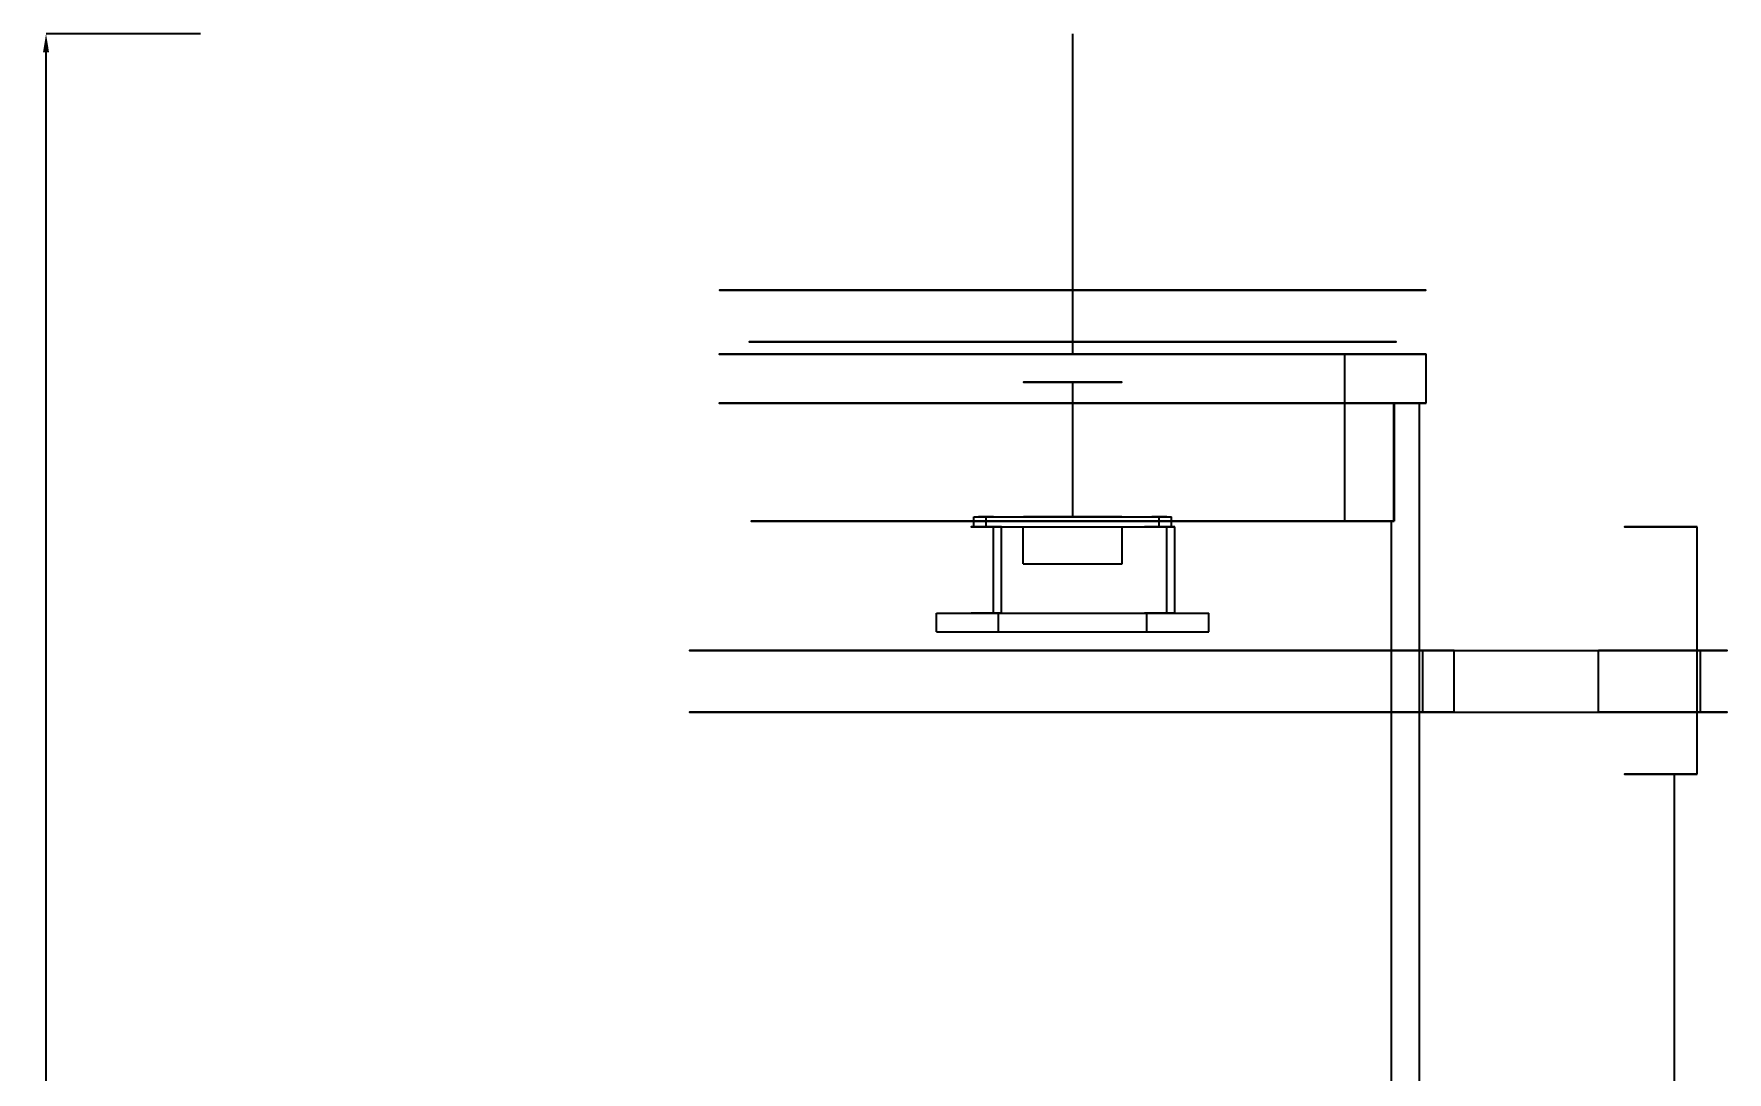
# Model space of a CAD drawing. Header units: millimetres. Extents: x -27 to 709, y -1034 to 466.
# Drawn here: x -27 to 246.8, y -629.9 to -462 of the extents above; entities that cross this region are included whole.
import ezdxf

# ---------------------------------------------------------------- set-up
doc = ezdxf.new("R2010")
doc.units = ezdxf.units.MM
doc.layers.add('DIMENSIONS', color=7, linetype='Continuous')
doc.layers.add('XZ_SIDE', color=7, linetype='Continuous')
doc.dimstyles.get("Standard").update_dxf_attribs({"dimtxt": 2.5, "dimasz": 2.5, "dimexe": 1.25, "dimexo": 0.625, "dimtad": 1, "dimcen": 2.5, "dimazin": 3, "dimtfac": 1, "dimtmove": 0, "dimatfit": 3})

# ---------------------------------------------------------------- blocks, each defined once
blk = doc.blocks.new('_CLOSEDFILLED')
at = {"color": 0, "linetype": 'BYBLOCK'}
blk.add_solid([(-1, 0.164), (0, 0), (-1, -0.164)], dxfattribs=at)
blk = doc.blocks.new('*D4')
for p, q in [((0, -462), (-25, -462)), ((-25, -684.35), (-25, -465)), ((-25, -924.7), (-25, -705.35)), ((0, -927.7), (-25, -927.7))]:
    blk.add_line(p, q)
at = {"layer": 'Defpoints'}
for p in [(0, -462), (-25, -927.7), (0, -927.7)]:
    blk.add_point(p, dxfattribs=at)
at = {"layer": 'DIMENSIONS', "xscale": 3, "yscale": 3}
for p, rotation in [((-25, -462), 90), ((-25, -927.7), 270)]:
    blk.add_blockref('_CLOSEDFILLED', p, dxfattribs=dict(at, rotation=rotation))
at = {"layer": 'DIMENSIONS', "insert": (-25, -694.85), "char_height": 3, "attachment_point": 5, "rotation": 90}
blk.add_mtext('465,702', dxfattribs=at)

msp = doc.modelspace()

# ---------------------------------------------------------------- linework, layer by layer
at = {"layer": 'XZ_SIDE'}
for points in [[(141, -511.8), (141, -507.8927), (141, -504.0096), (141, -500.1744), (141, -496.411), (141, -492.7424), (141, -489.1913), (141, -485.7796), (141, -482.5283), (141, -479.4575), (141, -476.5861), (141, -473.9318), (141, -471.511), (141, -469.3385), (141, -467.4279), (141, -465.7908), (141, -464.4374), (141, -463.376), (141, -462.6131), (141, -462.1535), (141, -462)], [(141, -513.802), (141, -509.9671), (141, -506.1615), (141, -502.414), (141, -498.7531), (141, -495.2068), (141, -491.802), (141, -488.5646), (141, -485.5193), (141, -482.6893), (141, -480.096), (141, -477.7593), (141, -475.6969), (141, -473.9245), (141, -472.4555), (141, -471.3013), (141, -470.4705), (141, -469.9694), (141, -469.802)], [(141, -503.452), (144.9866, -503.452), (148.9537, -503.452), (152.8822, -503.452), (156.7527, -503.452), (160.5465, -503.452), (164.245, -503.452), (167.8303, -503.452), (171.2849, -503.452), (174.5919, -503.452), (177.7353, -503.452), (180.6997, -503.452), (183.4707, -503.452), (186.0348, -503.452), (188.3795, -503.452), (190.4934, -503.452), (192.3661, -503.452), (193.9886, -503.452), (195.3529, -503.452), (196.4524, -503.452), (197.2818, -503.452), (197.8369, -503.452), (198.1152, -503.452), (198.1152, -503.452), (197.8369, -503.452), (197.2818, -503.452), (196.4524, -503.452), (195.3529, -503.452), (193.9886, -503.452), (192.3661, -503.452), (190.4934, -503.452), (188.3795, -503.452), (186.0348, -503.452), (183.4707, -503.452), (180.6997, -503.452), (177.7353, -503.452), (174.5919, -503.452), (171.2849, -503.452), (167.8303, -503.452), (164.245, -503.452), (160.5465, -503.452), (156.7527, -503.452), (152.8822, -503.452), (148.9537, -503.452), (144.9866, -503.452), (141, -503.452), (137.0134, -503.452), (133.0463, -503.452), (129.1178, -503.452), (125.2473, -503.452), (121.4535, -503.452), (117.755, -503.452), (114.1697, -503.452), (110.7151, -503.452), (107.4081, -503.452), (104.2647, -503.452), (101.3003, -503.452), (98.5293, -503.452), (95.9652, -503.452), (93.6205, -503.452), (91.5066, -503.452), (89.6339, -503.452), (88.0114, -503.452), (86.6471, -503.452), (85.5476, -503.452), (84.7182, -503.452), (84.1631, -503.452), (83.8848, -503.452), (83.8848, -503.452), (84.1631, -503.452), (84.7182, -503.452), (85.5476, -503.452), (86.6471, -503.452), (88.0114, -503.452), (89.6339, -503.452), (91.5066, -503.452), (93.6205, -503.452), (95.9652, -503.452), (98.5293, -503.452), (101.3003, -503.452), (104.2647, -503.452), (107.4081, -503.452), (110.7151, -503.452), (114.1697, -503.452), (117.755, -503.452), (121.4535, -503.452), (125.2473, -503.452), (129.1178, -503.452), (133.0463, -503.452), (137.0134, -503.452), (141, -503.452)], [(141, -503.452), (144.9575, -503.452), (148.8923, -503.452), (152.782, -503.452), (156.6041, -503.452), (160.3369, -503.452), (163.9589, -503.452), (167.4494, -503.452), (170.7884, -503.452), (173.9568, -503.452), (176.9364, -503.452), (179.7101, -503.452), (182.2622, -503.452), (184.5779, -503.452), (186.6439, -503.452), (188.4486, -503.452), (189.9814, -503.452), (191.2337, -503.452), (192.1983, -503.452), (192.8696, -503.452), (193.2438, -503.452), (193.3187, -503.452), (193.094, -503.452), (192.5709, -503.452), (191.7523, -503.452), (190.6431, -503.452), (189.2496, -503.452), (187.5796, -503.452), (185.6429, -503.452), (183.4504, -503.452), (181.0148, -503.452), (178.35, -503.452), (175.4713, -503.452), (172.3951, -503.452), (169.1391, -503.452), (165.7219, -503.452), (162.1631, -503.452), (158.483, -503.452), (154.7029, -503.452), (150.8442, -503.452), (146.9292, -503.452), (142.9802, -503.452), (139.0198, -503.452), (135.0708, -503.452), (131.1558, -503.452), (127.2971, -503.452), (123.517, -503.452), (119.8369, -503.452), (116.2781, -503.452), (112.8609, -503.452), (109.6049, -503.452), (106.5287, -503.452), (103.65, -503.452), (100.9852, -503.452), (98.5496, -503.452), (96.3571, -503.452), (94.4204, -503.452), (92.7504, -503.452), (91.3569, -503.452), (90.2477, -503.452), (89.4291, -503.452), (88.906, -503.452), (88.6813, -503.452), (88.7562, -503.452), (89.1304, -503.452), (89.8017, -503.452), (90.7663, -503.452), (92.0186, -503.452), (93.5514, -503.452), (95.3561, -503.452), (97.4221, -503.452), (99.7378, -503.452), (102.2899, -503.452), (105.0636, -503.452), (108.0432, -503.452), (111.2116, -503.452), (114.5506, -503.452), (118.0411, -503.452), (121.6631, -503.452), (125.3959, -503.452), (129.218, -503.452), (133.1077, -503.452), (137.0425, -503.452), (141, -503.452)], [(141, -513.802), (141, -503.452)], [(141, -513.802), (141, -503.452)], [(141, -511.8), (144.9575, -511.8), (148.8923, -511.8), (152.782, -511.8), (156.6041, -511.8), (160.3369, -511.8), (163.9589, -511.8), (167.4494, -511.8), (170.7884, -511.8), (173.9568, -511.8), (176.9364, -511.8), (179.7101, -511.8), (182.2622, -511.8), (184.5779, -511.8), (186.6439, -511.8), (188.4486, -511.8), (189.9814, -511.8), (191.2337, -511.8), (192.1983, -511.8), (192.8696, -511.8), (193.2438, -511.8), (193.3187, -511.8), (193.094, -511.8), (192.5709, -511.8), (191.7523, -511.8), (190.6431, -511.8), (189.2496, -511.8), (187.5796, -511.8), (185.6429, -511.8), (183.4504, -511.8), (181.0148, -511.8), (178.35, -511.8), (175.4713, -511.8), (172.3951, -511.8), (169.1391, -511.8), (165.7219, -511.8), (162.1631, -511.8), (158.483, -511.8), (154.7029, -511.8), (150.8442, -511.8), (146.9292, -511.8), (142.9802, -511.8), (139.0198, -511.8), (135.0708, -511.8), (131.1558, -511.8), (127.2971, -511.8), (123.517, -511.8), (119.8369, -511.8), (116.2781, -511.8), (112.8609, -511.8), (109.6049, -511.8), (106.5287, -511.8), (103.65, -511.8), (100.9852, -511.8), (98.5496, -511.8), (96.3571, -511.8), (94.4204, -511.8), (92.7504, -511.8), (91.3569, -511.8), (90.2477, -511.8), (89.4291, -511.8), (88.906, -511.8), (88.6813, -511.8), (88.7562, -511.8), (89.1304, -511.8), (89.8017, -511.8), (90.7663, -511.8), (92.0186, -511.8), (93.5514, -511.8), (95.3561, -511.8), (97.4221, -511.8), (99.7378, -511.8), (102.2899, -511.8), (105.0636, -511.8), (108.0432, -511.8), (111.2116, -511.8), (114.5506, -511.8), (118.0411, -511.8), (121.6631, -511.8), (125.3959, -511.8), (129.218, -511.8), (133.1077, -511.8), (137.0425, -511.8), (141, -511.8)], [(141, -511.8), (144.9566, -511.8), (148.8882, -511.8), (152.77, -511.8), (156.5773, -511.8), (160.2861, -511.8), (163.873, -511.8), (167.3153, -511.8), (170.5912, -511.8), (173.68, -511.8), (176.5623, -511.8), (179.2196, -511.8), (181.6354, -511.8), (183.7942, -511.8), (185.6825, -511.8), (187.2883, -511.8), (188.6014, -511.8), (189.6136, -511.8), (190.3184, -511.8), (190.7114, -511.8), (190.7902, -511.8), (190.5541, -511.8), (190.0047, -511.8), (189.1456, -511.8), (187.982, -511.8), (186.5214, -511.8), (184.773, -511.8), (182.7478, -511.8), (180.4587, -511.8), (177.9201, -511.8), (175.1481, -511.8), (172.1603, -511.8), (168.9754, -511.8), (165.6136, -511.8), (162.0962, -511.8), (158.4455, -511.8), (154.6844, -511.8), (150.8369, -511.8), (146.9271, -511.8), (142.9799, -511.8), (139.0201, -511.8), (135.0729, -511.8), (131.1631, -511.8), (127.3156, -511.8), (123.5545, -511.8), (119.9038, -511.8), (116.3864, -511.8), (113.0246, -511.8), (109.8397, -511.8), (106.8519, -511.8), (104.0799, -511.8), (101.5413, -511.8), (99.2522, -511.8), (97.227, -511.8), (95.4786, -511.8), (94.018, -511.8), (92.8544, -511.8), (91.9953, -511.8), (91.4459, -511.8), (91.2098, -511.8), (91.2886, -511.8), (91.6816, -511.8), (92.3864, -511.8), (93.3986, -511.8), (94.7117, -511.8), (96.3175, -511.8), (98.2058, -511.8), (100.3646, -511.8), (102.7804, -511.8), (105.4377, -511.8), (108.32, -511.8), (111.4088, -511.8), (114.6847, -511.8), (118.127, -511.8), (121.7139, -511.8), (125.4227, -511.8), (129.23, -511.8), (133.1118, -511.8), (137.0434, -511.8), (141, -511.8)], [(141, -513.802), (141, -511.8)], [(198.15, -513.802), (198.0108, -513.802), (197.5938, -513.802), (196.9011, -513.802), (195.9361, -513.802), (194.7034, -513.802), (193.2091, -513.802), (191.4605, -513.802), (189.4659, -513.802), (187.2353, -513.802), (184.7794, -513.802), (182.1103, -513.802), (179.2408, -513.802), (176.1851, -513.802), (172.9579, -513.802), (169.575, -513.802), (166.0529, -513.802), (162.4088, -513.802), (158.6603, -513.802), (154.8258, -513.802), (150.924, -513.802), (146.9738, -513.802), (142.9945, -513.802), (139.0055, -513.802), (135.0262, -513.802), (131.076, -513.802), (127.1742, -513.802), (123.3397, -513.802), (119.5912, -513.802), (115.9471, -513.802), (112.425, -513.802), (109.0421, -513.802), (105.8149, -513.802), (102.7592, -513.802), (99.8897, -513.802), (97.2206, -513.802), (94.7647, -513.802), (92.5341, -513.802), (90.5395, -513.802), (88.7909, -513.802), (87.2966, -513.802), (86.0639, -513.802), (85.0989, -513.802), (84.4062, -513.802), (83.9892, -513.802), (83.85, -513.802), (83.9892, -513.802), (84.4062, -513.802), (85.0989, -513.802), (86.0639, -513.802), (87.2966, -513.802), (88.7909, -513.802), (90.5395, -513.802), (92.5341, -513.802), (94.7647, -513.802), (97.2206, -513.802), (99.8897, -513.802), (102.7592, -513.802), (105.8149, -513.802), (109.0421, -513.802), (112.425, -513.802), (115.9471, -513.802), (119.5912, -513.802), (123.3397, -513.802), (127.1742, -513.802), (131.076, -513.802), (135.0262, -513.802), (139.0055, -513.802), (142.9945, -513.802), (146.9738, -513.802), (150.924, -513.802), (154.8258, -513.802), (158.6603, -513.802), (162.4088, -513.802), (166.0529, -513.802), (169.575, -513.802), (172.9579, -513.802), (176.1851, -513.802), (179.2408, -513.802), (182.1103, -513.802), (184.7794, -513.802), (187.2353, -513.802), (189.4659, -513.802), (191.4605, -513.802), (193.2091, -513.802), (194.7034, -513.802), (195.9361, -513.802), (196.9011, -513.802), (197.5938, -513.802), (198.0108, -513.802), (198.15, -513.802)], [(141, -513.802), (144.9866, -513.802), (148.9537, -513.802), (152.8822, -513.802), (156.7527, -513.802), (160.5465, -513.802), (164.245, -513.802), (167.8303, -513.802), (171.2849, -513.802), (174.5919, -513.802), (177.7353, -513.802), (180.6997, -513.802), (183.4707, -513.802), (186.0348, -513.802), (188.3795, -513.802), (190.4934, -513.802), (192.3661, -513.802), (193.9886, -513.802), (195.3529, -513.802), (196.4524, -513.802), (197.2818, -513.802), (197.8369, -513.802), (198.1152, -513.802), (198.1152, -513.802), (197.8369, -513.802), (197.2818, -513.802), (196.4524, -513.802), (195.3529, -513.802), (193.9886, -513.802), (192.3661, -513.802), (190.4934, -513.802), (188.3795, -513.802), (186.0348, -513.802), (183.4707, -513.802), (180.6997, -513.802), (177.7353, -513.802), (174.5919, -513.802), (171.2849, -513.802), (167.8303, -513.802), (164.245, -513.802), (160.5465, -513.802), (156.7527, -513.802), (152.8822, -513.802), (148.9537, -513.802), (144.9866, -513.802), (141, -513.802), (137.0134, -513.802), (133.0463, -513.802), (129.1178, -513.802), (125.2473, -513.802), (121.4535, -513.802), (117.755, -513.802), (114.1697, -513.802), (110.7151, -513.802), (107.4081, -513.802), (104.2647, -513.802), (101.3003, -513.802), (98.5293, -513.802), (95.9652, -513.802), (93.6205, -513.802), (91.5066, -513.802), (89.6339, -513.802), (88.0114, -513.802), (86.6471, -513.802), (85.5476, -513.802), (84.7182, -513.802), (84.1631, -513.802), (83.8848, -513.802), (83.8848, -513.802), (84.1631, -513.802), (84.7182, -513.802), (85.5476, -513.802), (86.6471, -513.802), (88.0114, -513.802), (89.6339, -513.802), (91.5066, -513.802), (93.6205, -513.802), (95.9652, -513.802), (98.5293, -513.802), (101.3003, -513.802), (104.2647, -513.802), (107.4081, -513.802), (110.7151, -513.802), (114.1697, -513.802), (117.755, -513.802), (121.4535, -513.802), (125.2473, -513.802), (129.1178, -513.802), (133.0463, -513.802), (137.0134, -513.802), (141, -513.802)], [(141, -513.802), (144.9575, -513.802), (148.8923, -513.802), (152.782, -513.802), (156.6041, -513.802), (160.3369, -513.802), (163.9589, -513.802), (167.4494, -513.802), (170.7884, -513.802), (173.9568, -513.802), (176.9364, -513.802), (179.7101, -513.802), (182.2622, -513.802), (184.5779, -513.802), (186.6439, -513.802), (188.4486, -513.802), (189.9814, -513.802), (191.2337, -513.802), (192.1983, -513.802), (192.8696, -513.802), (193.2438, -513.802), (193.3187, -513.802), (193.094, -513.802), (192.5709, -513.802), (191.7523, -513.802), (190.6431, -513.802), (189.2496, -513.802), (187.5796, -513.802), (185.6429, -513.802), (183.4504, -513.802), (181.0148, -513.802), (178.35, -513.802), (175.4713, -513.802), (172.3951, -513.802), (169.1391, -513.802), (165.7219, -513.802), (162.1631, -513.802), (158.483, -513.802), (154.7029, -513.802), (150.8442, -513.802), (146.9292, -513.802), (142.9802, -513.802), (139.0198, -513.802), (135.0708, -513.802), (131.1558, -513.802), (127.2971, -513.802), (123.517, -513.802), (119.8369, -513.802), (116.2781, -513.802), (112.8609, -513.802), (109.6049, -513.802), (106.5287, -513.802), (103.65, -513.802), (100.9852, -513.802), (98.5496, -513.802), (96.3571, -513.802), (94.4204, -513.802), (92.7504, -513.802), (91.3569, -513.802), (90.2477, -513.802), (89.4291, -513.802), (88.906, -513.802), (88.6813, -513.802), (88.7562, -513.802), (89.1304, -513.802), (89.8017, -513.802), (90.7663, -513.802), (92.0186, -513.802), (93.5514, -513.802), (95.3561, -513.802), (97.4221, -513.802), (99.7378, -513.802), (102.2899, -513.802), (105.0636, -513.802), (108.0432, -513.802), (111.2116, -513.802), (114.5506, -513.802), (118.0411, -513.802), (121.6631, -513.802), (125.3959, -513.802), (129.218, -513.802), (133.1077, -513.802), (137.0425, -513.802), (141, -513.802)], [(141, -513.802), (144.9575, -513.802), (148.8923, -513.802), (152.782, -513.802), (156.6041, -513.802), (160.3369, -513.802), (163.9589, -513.802), (167.4494, -513.802), (170.7884, -513.802), (173.9568, -513.802), (176.9364, -513.802), (179.7101, -513.802), (182.2622, -513.802), (184.5779, -513.802), (186.6439, -513.802), (188.4486, -513.802), (189.9814, -513.802), (191.2337, -513.802), (192.1983, -513.802), (192.8696, -513.802), (193.2438, -513.802), (193.3187, -513.802), (193.094, -513.802), (192.5709, -513.802), (191.7523, -513.802), (190.6431, -513.802), (189.2496, -513.802), (187.5796, -513.802), (185.6429, -513.802), (183.4504, -513.802), (181.0148, -513.802), (178.35, -513.802), (175.4713, -513.802), (172.3951, -513.802), (169.1391, -513.802), (165.7219, -513.802), (162.1631, -513.802), (158.483, -513.802), (154.7029, -513.802), (150.8442, -513.802), (146.9292, -513.802), (142.9802, -513.802), (139.0198, -513.802), (135.0708, -513.802), (131.1558, -513.802), (127.2971, -513.802), (123.517, -513.802), (119.8369, -513.802), (116.2781, -513.802), (112.8609, -513.802), (109.6049, -513.802), (106.5287, -513.802), (103.65, -513.802), (100.9852, -513.802), (98.5496, -513.802), (96.3571, -513.802), (94.4204, -513.802), (92.7504, -513.802), (91.3569, -513.802), (90.2477, -513.802), (89.4291, -513.802), (88.906, -513.802), (88.6813, -513.802), (88.7562, -513.802), (89.1304, -513.802), (89.8017, -513.802), (90.7663, -513.802), (92.0186, -513.802), (93.5514, -513.802), (95.3561, -513.802), (97.4221, -513.802), (99.7378, -513.802), (102.2899, -513.802), (105.0636, -513.802), (108.0432, -513.802), (111.2116, -513.802), (114.5506, -513.802), (118.0411, -513.802), (121.6631, -513.802), (125.3959, -513.802), (129.218, -513.802), (133.1077, -513.802), (137.0425, -513.802), (141, -513.802)], [(141, -513.802), (144.9534, -513.802), (148.8818, -513.802), (152.7604, -513.802), (156.5647, -513.802), (160.2705, -513.802), (163.8545, -513.802), (167.294, -513.802), (170.5673, -513.802), (173.6536, -513.802), (176.5335, -513.802), (179.1887, -513.802), (181.6025, -513.802), (183.7596, -513.802), (185.6464, -513.802), (187.2509, -513.802), (188.5629, -513.802), (189.5743, -513.802), (190.2785, -513.802), (190.6712, -513.802), (190.7499, -513.802), (190.514, -513.802), (189.9651, -513.802), (189.1066, -513.802), (187.944, -513.802), (186.4846, -513.802), (184.7376, -513.802), (182.7141, -513.802), (180.4268, -513.802), (177.8903, -513.802), (175.1205, -513.802), (172.1351, -513.802), (168.9528, -513.802), (165.5937, -513.802), (162.0792, -513.802), (158.4314, -513.802), (154.6734, -513.802), (150.8289, -513.802), (146.9223, -513.802), (142.9783, -513.802), (139.0217, -513.802), (135.0777, -513.802), (131.1711, -513.802), (127.3266, -513.802), (123.5686, -513.802), (119.9208, -513.802), (116.4063, -513.802), (113.0472, -513.802), (109.8649, -513.802), (106.8795, -513.802), (104.1097, -513.802), (101.5732, -513.802), (99.2859, -513.802), (97.2624, -513.802), (95.5154, -513.802), (94.056, -513.802), (92.8934, -513.802), (92.0349, -513.802), (91.486, -513.802), (91.2501, -513.802), (91.3288, -513.802), (91.7215, -513.802), (92.4257, -513.802), (93.4371, -513.802), (94.7491, -513.802), (96.3536, -513.802), (98.2404, -513.802), (100.3975, -513.802), (102.8113, -513.802), (105.4665, -513.802), (108.3464, -513.802), (111.4327, -513.802), (114.706, -513.802), (118.1455, -513.802), (121.7295, -513.802), (125.4353, -513.802), (129.2396, -513.802), (133.1182, -513.802), (137.0466, -513.802), (141, -513.802)], [(185, -513.802), (184.8229, -513.802), (184.2929, -513.802), (183.4144, -513.802), (182.1943, -513.802), (180.6426, -513.802), (178.7717, -513.802), (176.5967, -513.802), (174.1351, -513.802), (171.4068, -513.802), (168.4336, -513.802), (165.2395, -513.802), (161.8502, -513.802), (158.2931, -513.802), (154.5967, -513.802), (150.7909, -513.802), (146.9063, -513.802), (142.9741, -513.802), (139.0259, -513.802), (135.0937, -513.802), (131.2091, -513.802), (127.4033, -513.802), (123.7069, -513.802), (120.1498, -513.802), (116.7605, -513.802), (113.5664, -513.802), (110.5932, -513.802), (107.8649, -513.802), (105.4033, -513.802), (103.2283, -513.802), (101.3574, -513.802), (99.8057, -513.802), (98.5856, -513.802), (97.7071, -513.802), (97.1771, -513.802), (97, -513.802), (97.1771, -513.802), (97.7071, -513.802), (98.5856, -513.802), (99.8057, -513.802), (101.3574, -513.802), (103.2283, -513.802), (105.4033, -513.802), (107.8649, -513.802), (110.5932, -513.802), (113.5664, -513.802), (116.7605, -513.802), (120.1498, -513.802), (123.7069, -513.802), (127.4033, -513.802), (131.2091, -513.802), (135.0937, -513.802), (139.0259, -513.802), (142.9741, -513.802), (146.9063, -513.802), (150.7909, -513.802), (154.5967, -513.802), (158.2931, -513.802), (161.8502, -513.802), (165.2395, -513.802), (168.4336, -513.802), (171.4068, -513.802), (174.1351, -513.802), (176.5967, -513.802), (178.7717, -513.802), (180.6426, -513.802), (182.1943, -513.802), (183.4144, -513.802), (184.2929, -513.802), (184.8229, -513.802), (185, -513.802)], [(141, -513.802), (144.9441, -513.802), (148.8565, -513.802), (152.7056, -513.802), (156.4605, -513.802), (160.0909, -513.802), (163.5676, -513.802), (166.8626, -513.802), (169.9493, -513.802), (172.803, -513.802), (175.4006, -513.802), (177.7212, -513.802), (179.7462, -513.802), (181.4592, -513.802), (182.8465, -513.802), (183.8968, -513.802), (184.6018, -513.802), (184.9557, -513.802), (184.9557, -513.802), (184.6018, -513.802), (183.8968, -513.802), (182.8465, -513.802), (181.4592, -513.802), (179.7462, -513.802), (177.7212, -513.802), (175.4006, -513.802), (172.803, -513.802), (169.9493, -513.802), (166.8626, -513.802), (163.5676, -513.802), (160.0909, -513.802), (156.4605, -513.802), (152.7056, -513.802), (148.8565, -513.802), (144.9441, -513.802), (141, -513.802), (137.0559, -513.802), (133.1435, -513.802), (129.2944, -513.802), (125.5395, -513.802), (121.9091, -513.802), (118.4324, -513.802), (115.1374, -513.802), (112.0507, -513.802), (109.197, -513.802), (106.5994, -513.802), (104.2788, -513.802), (102.2538, -513.802), (100.5408, -513.802), (99.1535, -513.802), (98.1032, -513.802), (97.3982, -513.802), (97.0443, -513.802), (97.0443, -513.802), (97.3982, -513.802), (98.1032, -513.802), (99.1535, -513.802), (100.5408, -513.802), (102.2538, -513.802), (104.2788, -513.802), (106.5994, -513.802), (109.197, -513.802), (112.0507, -513.802), (115.1374, -513.802), (118.4324, -513.802), (121.9091, -513.802), (125.5395, -513.802), (129.2944, -513.802), (133.1435, -513.802), (137.0559, -513.802), (141, -513.802)], [(185, -540.802), (185, -513.802)], [(198.15, -521.702), (198.15, -513.802)], [(141, -518.352), (144.7178, -518.352), (147.5839, -518.352), (148.9417, -518.352), (148.4801, -518.352), (146.305, -518.352), (142.9145, -518.352), (139.0855, -518.352), (135.695, -518.352), (133.5199, -518.352), (133.0583, -518.352), (134.4161, -518.352), (137.2822, -518.352), (141, -518.352)], [(141, -540.102), (141, -518.352)], [(198.15, -521.702), (198.0108, -521.702), (197.5938, -521.702), (196.9011, -521.702), (195.9361, -521.702), (194.7034, -521.702), (193.2091, -521.702), (191.4605, -521.702), (189.4659, -521.702), (187.2353, -521.702), (184.7794, -521.702), (182.1103, -521.702), (179.2408, -521.702), (176.1851, -521.702), (172.9579, -521.702), (169.575, -521.702), (166.0529, -521.702), (162.4088, -521.702), (158.6603, -521.702), (154.8258, -521.702), (150.924, -521.702), (146.9738, -521.702), (142.9945, -521.702), (139.0055, -521.702), (135.0262, -521.702), (131.076, -521.702), (127.1742, -521.702), (123.3397, -521.702), (119.5912, -521.702), (115.9471, -521.702), (112.425, -521.702), (109.0421, -521.702), (105.8149, -521.702), (102.7592, -521.702), (99.8897, -521.702), (97.2206, -521.702), (94.7647, -521.702), (92.5341, -521.702), (90.5395, -521.702), (88.7909, -521.702), (87.2966, -521.702), (86.0639, -521.702), (85.0989, -521.702), (84.4062, -521.702), (83.9892, -521.702), (83.85, -521.702), (83.9892, -521.702), (84.4062, -521.702), (85.0989, -521.702), (86.0639, -521.702), (87.2966, -521.702), (88.7909, -521.702), (90.5395, -521.702), (92.5341, -521.702), (94.7647, -521.702), (97.2206, -521.702), (99.8897, -521.702), (102.7592, -521.702), (105.8149, -521.702), (109.0421, -521.702), (112.425, -521.702), (115.9471, -521.702), (119.5912, -521.702), (123.3397, -521.702), (127.1742, -521.702), (131.076, -521.702), (135.0262, -521.702), (139.0055, -521.702), (142.9945, -521.702), (146.9738, -521.702), (150.924, -521.702), (154.8258, -521.702), (158.6603, -521.702), (162.4088, -521.702), (166.0529, -521.702), (169.575, -521.702), (172.9579, -521.702), (176.1851, -521.702), (179.2408, -521.702), (182.1103, -521.702), (184.7794, -521.702), (187.2353, -521.702), (189.4659, -521.702), (191.4605, -521.702), (193.2091, -521.702), (194.7034, -521.702), (195.9361, -521.702), (196.9011, -521.702), (197.5938, -521.702), (198.0108, -521.702), (198.15, -521.702)], [(197, -521.702), (196.8573, -521.702), (196.43, -521.702), (195.7202, -521.702), (194.7316, -521.702), (193.4692, -521.702), (191.9394, -521.702), (190.15, -521.702), (188.1102, -521.702), (185.8303, -521.702), (183.322, -521.702), (180.598, -521.702), (177.6722, -521.702), (174.5595, -521.702), (171.2759, -521.702), (167.8379, -521.702), (164.2632, -521.702), (160.57, -521.702), (156.777, -521.702), (152.9037, -521.702), (148.9696, -521.702), (144.995, -521.702), (141, -521.702), (137.005, -521.702), (133.0304, -521.702), (129.0963, -521.702), (125.223, -521.702), (121.43, -521.702), (117.7368, -521.702), (114.1621, -521.702), (110.7241, -521.702), (107.4405, -521.702), (104.3278, -521.702), (101.402, -521.702), (98.678, -521.702), (96.1697, -521.702), (93.8898, -521.702), (91.85, -521.702), (90.0606, -521.702), (88.5308, -521.702), (87.2684, -521.702), (86.2798, -521.702), (85.57, -521.702), (85.1427, -521.702), (85, -521.702), (85.1427, -521.702), (85.57, -521.702), (86.2798, -521.702), (87.2684, -521.702), (88.5308, -521.702), (90.0606, -521.702), (91.85, -521.702), (93.8898, -521.702), (96.1697, -521.702), (98.678, -521.702), (101.402, -521.702), (104.3278, -521.702), (107.4405, -521.702), (110.7241, -521.702), (114.1621, -521.702), (117.7368, -521.702), (121.43, -521.702), (125.223, -521.702), (129.0963, -521.702), (133.0304, -521.702), (137.005, -521.702), (141, -521.702), (144.995, -521.702), (148.9696, -521.702), (152.9037, -521.702), (156.777, -521.702), (160.57, -521.702), (164.2632, -521.702), (167.8379, -521.702), (171.2759, -521.702), (174.5595, -521.702), (177.6722, -521.702), (180.598, -521.702), (183.322, -521.702), (185.8303, -521.702), (188.1102, -521.702), (190.15, -521.702), (191.9394, -521.702), (193.4692, -521.702), (194.7316, -521.702), (195.7202, -521.702), (196.43, -521.702), (196.8573, -521.702), (197, -521.702)], [(192.965, -521.702), (192.8125, -521.702), (192.356, -521.702), (191.5981, -521.702), (190.5432, -521.702), (189.1977, -521.702), (187.5692, -521.702), (185.6675, -521.702), (183.5037, -521.702), (181.0904, -521.702), (178.4419, -521.702), (175.5737, -521.702), (172.5025, -521.702), (169.2465, -521.702), (165.8247, -521.702), (162.2573, -521.702), (158.565, -521.702), (154.7698, -521.702), (150.8937, -521.702), (146.9595, -521.702), (142.9904, -521.702), (139.0096, -521.702), (135.0405, -521.702), (131.1063, -521.702), (127.2302, -521.702), (123.435, -521.702), (119.7427, -521.702), (116.1753, -521.702), (112.7535, -521.702), (109.4975, -521.702), (106.4263, -521.702), (103.5581, -521.702), (100.9096, -521.702), (98.4963, -521.702), (96.3325, -521.702), (94.4308, -521.702), (92.8023, -521.702), (91.4568, -521.702), (90.4019, -521.702), (89.644, -521.702), (89.1875, -521.702), (89.035, -521.702), (89.1875, -521.702), (89.644, -521.702), (90.4019, -521.702), (91.4568, -521.702), (92.8023, -521.702), (94.4308, -521.702), (96.3325, -521.702), (98.4963, -521.702), (100.9096, -521.702), (103.5581, -521.702), (106.4263, -521.702), (109.4975, -521.702), (112.7535, -521.702), (116.1753, -521.702), (119.7427, -521.702), (123.435, -521.702), (127.2302, -521.702), (131.1063, -521.702), (135.0405, -521.702), (139.0096, -521.702), (142.9904, -521.702), (146.9595, -521.702), (150.8937, -521.702), (154.7698, -521.702), (158.565, -521.702), (162.2573, -521.702), (165.8247, -521.702), (169.2465, -521.702), (172.5025, -521.702), (175.5737, -521.702), (178.4419, -521.702), (181.0904, -521.702), (183.5037, -521.702), (185.6675, -521.702), (187.5692, -521.702), (189.1977, -521.702), (190.5432, -521.702), (191.5981, -521.702), (192.356, -521.702), (192.8125, -521.702), (192.965, -521.702)], [(192.955, -521.702), (192.8026, -521.702), (192.3461, -521.702), (191.5883, -521.702), (190.5337, -521.702), (189.1884, -521.702), (187.5603, -521.702), (185.6589, -521.702), (183.4955, -521.702), (181.0827, -521.702), (178.4347, -521.702), (175.567, -521.702), (172.4964, -521.702), (169.2411, -521.702), (165.8199, -521.702), (162.2532, -521.702), (158.5617, -521.702), (154.7671, -521.702), (150.8918, -521.702), (146.9584, -521.702), (142.99, -521.702), (139.01, -521.702), (135.0416, -521.702), (131.1082, -521.702), (127.2329, -521.702), (123.4383, -521.702), (119.7468, -521.702), (116.1801, -521.702), (112.7589, -521.702), (109.5036, -521.702), (106.433, -521.702), (103.5653, -521.702), (100.9173, -521.702), (98.5045, -521.702), (96.3411, -521.702), (94.4397, -521.702), (92.8116, -521.702), (91.4663, -521.702), (90.4117, -521.702), (89.6539, -521.702), (89.1974, -521.702), (89.045, -521.702), (89.1974, -521.702), (89.6539, -521.702), (90.4117, -521.702), (91.4663, -521.702), (92.8116, -521.702), (94.4397, -521.702), (96.3411, -521.702), (98.5045, -521.702), (100.9173, -521.702), (103.5653, -521.702), (106.433, -521.702), (109.5036, -521.702), (112.7589, -521.702), (116.1801, -521.702), (119.7468, -521.702), (123.4383, -521.702), (127.2329, -521.702), (131.1082, -521.702), (135.0416, -521.702), (139.01, -521.702), (142.99, -521.702), (146.9584, -521.702), (150.8918, -521.702), (154.7671, -521.702), (158.5617, -521.702), (162.2532, -521.702), (165.8199, -521.702), (169.2411, -521.702), (172.4964, -521.702), (175.567, -521.702), (178.4347, -521.702), (181.0827, -521.702), (183.4955, -521.702), (185.6589, -521.702), (187.5603, -521.702), (189.1884, -521.702), (190.5337, -521.702), (191.5883, -521.702), (192.3461, -521.702), (192.8026, -521.702), (192.955, -521.702)], [(192.955, -540.802), (192.955, -521.702)], [(192.965, -521.702), (192.965, -540.802)], [(197, -521.702), (197, -821.702)], [(192.965, -540.802), (192.8125, -540.802), (192.356, -540.802), (191.5981, -540.802), (190.5432, -540.802), (189.1977, -540.802), (187.5692, -540.802), (185.6675, -540.802), (183.5037, -540.802), (181.0904, -540.802), (178.4419, -540.802), (175.5737, -540.802), (172.5025, -540.802), (169.2465, -540.802), (165.8247, -540.802), (162.2573, -540.802), (158.565, -540.802), (154.7698, -540.802), (150.8937, -540.802), (146.9595, -540.802), (142.9904, -540.802), (139.0096, -540.802), (135.0405, -540.802), (131.1063, -540.802), (127.2302, -540.802), (123.435, -540.802), (119.7427, -540.802), (116.1753, -540.802), (112.7535, -540.802), (109.4975, -540.802), (106.4263, -540.802), (103.5581, -540.802), (100.9096, -540.802), (98.4963, -540.802), (96.3325, -540.802), (94.4308, -540.802), (92.8023, -540.802), (91.4568, -540.802), (90.4019, -540.802), (89.644, -540.802), (89.1875, -540.802), (89.035, -540.802), (89.1875, -540.802), (89.644, -540.802), (90.4019, -540.802), (91.4568, -540.802), (92.8023, -540.802), (94.4308, -540.802), (96.3325, -540.802), (98.4963, -540.802), (100.9096, -540.802), (103.5581, -540.802), (106.4263, -540.802), (109.4975, -540.802), (112.7535, -540.802), (116.1753, -540.802), (119.7427, -540.802), (123.435, -540.802), (127.2302, -540.802), (131.1063, -540.802), (135.0405, -540.802), (139.0096, -540.802), (142.9904, -540.802), (146.9595, -540.802), (150.8937, -540.802), (154.7698, -540.802), (158.565, -540.802), (162.2573, -540.802), (165.8247, -540.802), (169.2465, -540.802), (172.5025, -540.802), (175.5737, -540.802), (178.4419, -540.802), (181.0904, -540.802), (183.5037, -540.802), (185.6675, -540.802), (187.5692, -540.802), (189.1977, -540.802), (190.5432, -540.802), (191.5981, -540.802), (192.356, -540.802), (192.8125, -540.802), (192.965, -540.802)], [(192.955, -540.802), (192.8026, -540.802), (192.3461, -540.802), (191.5883, -540.802), (190.5337, -540.802), (189.1884, -540.802), (187.5603, -540.802), (185.6589, -540.802), (183.4955, -540.802), (181.0827, -540.802), (178.4347, -540.802), (175.567, -540.802), (172.4964, -540.802), (169.2411, -540.802), (165.8199, -540.802), (162.2532, -540.802), (158.5617, -540.802), (154.7671, -540.802), (150.8918, -540.802), (146.9584, -540.802), (142.99, -540.802), (139.01, -540.802), (135.0416, -540.802), (131.1082, -540.802), (127.2329, -540.802), (123.4383, -540.802), (119.7468, -540.802), (116.1801, -540.802), (112.7589, -540.802), (109.5036, -540.802), (106.433, -540.802), (103.5653, -540.802), (100.9173, -540.802), (98.5045, -540.802), (96.3411, -540.802), (94.4397, -540.802), (92.8116, -540.802), (91.4663, -540.802), (90.4117, -540.802), (89.6539, -540.802), (89.1974, -540.802), (89.045, -540.802), (89.1974, -540.802), (89.6539, -540.802), (90.4117, -540.802), (91.4663, -540.802), (92.8116, -540.802), (94.4397, -540.802), (96.3411, -540.802), (98.5045, -540.802), (100.9173, -540.802), (103.5653, -540.802), (106.433, -540.802), (109.5036, -540.802), (112.7589, -540.802), (116.1801, -540.802), (119.7468, -540.802), (123.4383, -540.802), (127.2329, -540.802), (131.1082, -540.802), (135.0416, -540.802), (139.01, -540.802), (142.99, -540.802), (146.9584, -540.802), (150.8918, -540.802), (154.7671, -540.802), (158.5617, -540.802), (162.2532, -540.802), (165.8199, -540.802), (169.2411, -540.802), (172.4964, -540.802), (175.567, -540.802), (178.4347, -540.802), (181.0827, -540.802), (183.4955, -540.802), (185.6589, -540.802), (187.5603, -540.802), (189.1884, -540.802), (190.5337, -540.802), (191.5883, -540.802), (192.3461, -540.802), (192.8026, -540.802), (192.955, -540.802)], [(192.5, -540.802), (192.3451, -540.802), (191.8815, -540.802), (191.1118, -540.802), (190.0408, -540.802), (188.6748, -540.802), (187.0221, -540.802), (185.0926, -540.802), (182.8979, -540.802), (180.4513, -540.802), (177.7674, -540.802), (174.8624, -540.802), (171.7537, -540.802), (168.46, -540.802), (165.0012, -540.802), (161.3981, -540.802), (157.6723, -540.802), (153.8462, -540.802), (149.9429, -540.802), (145.9858, -540.802), (141.9987, -540.802), (138.0055, -540.802), (134.0304, -540.802), (130.0973, -540.802), (126.2296, -540.802), (122.4508, -540.802), (118.7836, -540.802), (115.25, -540.802), (111.8712, -540.802), (108.6677, -540.802), (105.6586, -540.802), (102.862, -540.802), (100.2948, -540.802), (97.9724, -540.802), (95.9088, -540.802), (94.1163, -540.802), (92.6058, -540.802), (91.3864, -540.802), (90.4654, -540.802), (89.8482, -540.802), (89.5387, -540.802), (89.5387, -540.802), (89.8482, -540.802), (90.4654, -540.802), (91.3864, -540.802), (92.6058, -540.802), (94.1163, -540.802), (95.9088, -540.802), (97.9724, -540.802), (100.2948, -540.802), (102.862, -540.802), (105.6586, -540.802), (108.6677, -540.802), (111.8712, -540.802), (115.25, -540.802), (118.7836, -540.802), (122.4508, -540.802), (126.2296, -540.802), (130.0973, -540.802), (134.0304, -540.802), (138.0055, -540.802), (141.9987, -540.802), (145.9858, -540.802), (149.9429, -540.802), (153.8462, -540.802), (157.6723, -540.802), (161.3981, -540.802), (165.0012, -540.802), (168.46, -540.802), (171.7537, -540.802), (174.8624, -540.802), (177.7674, -540.802), (180.4513, -540.802), (182.8979, -540.802), (185.0926, -540.802), (187.0221, -540.802), (188.6748, -540.802), (190.0408, -540.802), (191.1118, -540.802), (191.8815, -540.802), (192.3451, -540.802), (192.5, -540.802)], [(185, -540.802), (184.8229, -540.802), (184.2929, -540.802), (183.4144, -540.802), (182.1943, -540.802), (180.6426, -540.802), (178.7717, -540.802), (176.5967, -540.802), (174.1351, -540.802), (171.4068, -540.802), (168.4336, -540.802), (165.2395, -540.802), (161.8502, -540.802), (158.2931, -540.802), (154.5967, -540.802), (150.7909, -540.802), (146.9063, -540.802), (142.9741, -540.802), (139.0259, -540.802), (135.0937, -540.802), (131.2091, -540.802), (127.4033, -540.802), (123.7069, -540.802), (120.1498, -540.802), (116.7605, -540.802), (113.5664, -540.802), (110.5932, -540.802), (107.8649, -540.802), (105.4033, -540.802), (103.2283, -540.802), (101.3574, -540.802), (99.8057, -540.802), (98.5856, -540.802), (97.7071, -540.802), (97.1771, -540.802), (97, -540.802), (97.1771, -540.802), (97.7071, -540.802), (98.5856, -540.802), (99.8057, -540.802), (101.3574, -540.802), (103.2283, -540.802), (105.4033, -540.802), (107.8649, -540.802), (110.5932, -540.802), (113.5664, -540.802), (116.7605, -540.802), (120.1498, -540.802), (123.7069, -540.802), (127.4033, -540.802), (131.2091, -540.802), (135.0937, -540.802), (139.0259, -540.802), (142.9741, -540.802), (146.9063, -540.802), (150.7909, -540.802), (154.5967, -540.802), (158.2931, -540.802), (161.8502, -540.802), (165.2395, -540.802), (168.4336, -540.802), (171.4068, -540.802), (174.1351, -540.802), (176.5967, -540.802), (178.7717, -540.802), (180.6426, -540.802), (182.1943, -540.802), (183.4144, -540.802), (184.2929, -540.802), (184.8229, -540.802), (185, -540.802)], [(129.5, -541.702), (129.1031, -541.702), (128.0385, -541.702), (126.6442, -541.702), (125.3628, -541.702), (124.6013, -541.702), (124.6013, -541.702), (125.3628, -541.702), (126.6442, -541.702), (128.0385, -541.702), (129.1031, -541.702), (129.5, -541.702)], [(129.5, -541.702), (129.1031, -541.702), (128.0385, -541.702), (126.6442, -541.702), (125.3628, -541.702), (124.6013, -541.702), (124.6013, -541.702), (125.3628, -541.702), (126.6442, -541.702), (128.0385, -541.702), (129.1031, -541.702), (129.5, -541.702)], [(125, -541.702), (125, -540.102)], [(125, -541.702), (125, -540.102)], [(125, -540.102), (157, -540.102)], [(125, -540.102), (157, -540.102)], [(125, -541.702), (157, -541.702)], [(125, -541.702), (157, -541.702)], [(127, -540.102), (127.6596, -540.102), (128.1098, -540.102), (128.2076, -540.102), (127.922, -540.102), (127.3437, -540.102), (126.6563, -540.102), (126.078, -540.102), (125.7924, -540.102), (125.8902, -540.102), (126.3404, -540.102), (127, -540.102)], [(127, -540.102), (127.6596, -540.102), (128.1098, -540.102), (128.2076, -540.102), (127.922, -540.102), (127.3437, -540.102), (126.6563, -540.102), (126.078, -540.102), (125.7924, -540.102), (125.8902, -540.102), (126.3404, -540.102), (127, -540.102)], [(127, -541.702), (127.6596, -541.702), (128.1098, -541.702), (128.2076, -541.702), (127.922, -541.702), (127.3437, -541.702), (126.6563, -541.702), (126.078, -541.702), (125.7924, -541.702), (125.8902, -541.702), (126.3404, -541.702), (127, -541.702)], [(127, -541.702), (127.6596, -541.702), (128.1098, -541.702), (128.2076, -541.702), (127.922, -541.702), (127.3437, -541.702), (126.6563, -541.702), (126.078, -541.702), (125.7924, -541.702), (125.8902, -541.702), (126.3404, -541.702), (127, -541.702)], [(128.22, -541.702), (128.0263, -541.702), (127.5068, -541.702), (126.8264, -541.702), (126.2011, -541.702), (125.8294, -541.702), (125.8294, -541.702), (126.2011, -541.702), (126.8264, -541.702), (127.5068, -541.702), (128.0263, -541.702), (128.22, -541.702)], [(128.22, -541.702), (128.0263, -541.702), (127.5068, -541.702), (126.8264, -541.702), (126.2011, -541.702), (125.8294, -541.702), (125.8294, -541.702), (126.2011, -541.702), (126.8264, -541.702), (127.5068, -541.702), (128.0263, -541.702), (128.22, -541.702)], [(127, -541.702), (127, -540.102)], [(127, -541.702), (127, -540.102)], [(128.22, -555.702), (128.22, -541.702)], [(128.22, -555.702), (128.22, -541.702)], [(129.5, -555.702), (129.5, -541.702)], [(129.5, -555.702), (129.5, -541.702)], [(133, -541.702), (149, -541.702)], [(133, -541.702), (149, -541.702)], [(133, -547.702), (133, -541.702)], [(133, -547.702), (133, -541.702)], [(141, -540.102), (144.7178, -540.102), (147.5839, -540.102), (148.9417, -540.102), (148.4801, -540.102), (146.305, -540.102), (142.9145, -540.102), (139.0855, -540.102), (135.695, -540.102), (133.5199, -540.102), (133.0583, -540.102), (134.4161, -540.102), (137.2822, -540.102), (141, -540.102)], [(149, -547.702), (149, -541.702)], [(149, -547.702), (149, -541.702)], [(157.5, -541.702), (157.1031, -541.702), (156.0385, -541.702), (154.6442, -541.702), (153.3628, -541.702), (152.6013, -541.702), (152.6013, -541.702), (153.3628, -541.702), (154.6442, -541.702), (156.0385, -541.702), (157.1031, -541.702), (157.5, -541.702)], [(157.5, -541.702), (157.1031, -541.702), (156.0385, -541.702), (154.6442, -541.702), (153.3628, -541.702), (152.6013, -541.702), (152.6013, -541.702), (153.3628, -541.702), (154.6442, -541.702), (156.0385, -541.702), (157.1031, -541.702), (157.5, -541.702)], [(155, -540.102), (155.6596, -540.102), (156.1098, -540.102), (156.2076, -540.102), (155.922, -540.102), (155.3437, -540.102), (154.6563, -540.102), (154.078, -540.102), (153.7924, -540.102), (153.8902, -540.102), (154.3404, -540.102), (155, -540.102)], [(155, -540.102), (155.6596, -540.102), (156.1098, -540.102), (156.2076, -540.102), (155.922, -540.102), (155.3437, -540.102), (154.6563, -540.102), (154.078, -540.102), (153.7924, -540.102), (153.8902, -540.102), (154.3404, -540.102), (155, -540.102)], [(155, -541.702), (155.6596, -541.702), (156.1098, -541.702), (156.2076, -541.702), (155.922, -541.702), (155.3437, -541.702), (154.6563, -541.702), (154.078, -541.702), (153.7924, -541.702), (153.8902, -541.702), (154.3404, -541.702), (155, -541.702)], [(155, -541.702), (155.6596, -541.702), (156.1098, -541.702), (156.2076, -541.702), (155.922, -541.702), (155.3437, -541.702), (154.6563, -541.702), (154.078, -541.702), (153.7924, -541.702), (153.8902, -541.702), (154.3404, -541.702), (155, -541.702)], [(156.22, -541.702), (156.0263, -541.702), (155.5068, -541.702), (154.8264, -541.702), (154.2011, -541.702), (153.8294, -541.702), (153.8294, -541.702), (154.2011, -541.702), (154.8264, -541.702), (155.5068, -541.702), (156.0263, -541.702), (156.22, -541.702)], [(156.22, -541.702), (156.0263, -541.702), (155.5068, -541.702), (154.8264, -541.702), (154.2011, -541.702), (153.8294, -541.702), (153.8294, -541.702), (154.2011, -541.702), (154.8264, -541.702), (155.5068, -541.702), (156.0263, -541.702), (156.22, -541.702)], [(155, -541.702), (155, -540.102)], [(155, -541.702), (155, -540.102)], [(156.22, -555.702), (156.22, -541.702)], [(156.22, -555.702), (156.22, -541.702)], [(157, -541.702), (157, -540.102)], [(157, -541.702), (157, -540.102)], [(157.5, -555.702), (157.5, -541.702)], [(157.5, -555.702), (157.5, -541.702)], [(192.5, -540.802), (192.5, -802.602)], [(242, -541.702), (241.0475, -541.702), (238.4925, -541.702), (235.1461, -541.702), (232.0708, -541.702), (230.243, -541.702), (230.243, -541.702), (232.0708, -541.702), (235.1461, -541.702), (238.4925, -541.702), (241.0475, -541.702), (242, -541.702)], [(242, -581.702), (242, -541.702)], [(133, -547.702), (149, -547.702)], [(133, -547.702), (149, -547.702)], [(119, -558.702), (119, -555.702)], [(119, -558.702), (119, -555.702)], [(119, -555.702), (163, -555.702)], [(119, -555.702), (163, -555.702)], [(129.5, -555.702), (129.1031, -555.702), (128.0385, -555.702), (126.6442, -555.702), (125.3628, -555.702), (124.6013, -555.702), (124.6013, -555.702), (125.3628, -555.702), (126.6442, -555.702), (128.0385, -555.702), (129.1031, -555.702), (129.5, -555.702)], [(129.5, -555.702), (129.1031, -555.702), (128.0385, -555.702), (126.6442, -555.702), (125.3628, -555.702), (124.6013, -555.702), (124.6013, -555.702), (125.3628, -555.702), (126.6442, -555.702), (128.0385, -555.702), (129.1031, -555.702), (129.5, -555.702)], [(128.22, -555.702), (128.0263, -555.702), (127.5068, -555.702), (126.8264, -555.702), (126.2011, -555.702), (125.8294, -555.702), (125.8294, -555.702), (126.2011, -555.702), (126.8264, -555.702), (127.5068, -555.702), (128.0263, -555.702), (128.22, -555.702)], [(128.22, -555.702), (128.0263, -555.702), (127.5068, -555.702), (126.8264, -555.702), (126.2011, -555.702), (125.8294, -555.702), (125.8294, -555.702), (126.2011, -555.702), (126.8264, -555.702), (127.5068, -555.702), (128.0263, -555.702), (128.22, -555.702)], [(129, -555.702), (153, -555.702)], [(129, -555.702), (153, -555.702)], [(129, -558.702), (129, -555.702)], [(129, -558.702), (129, -555.702)], [(157.5, -555.702), (157.1031, -555.702), (156.0385, -555.702), (154.6442, -555.702), (153.3628, -555.702), (152.6013, -555.702), (152.6013, -555.702), (153.3628, -555.702), (154.6442, -555.702), (156.0385, -555.702), (157.1031, -555.702), (157.5, -555.702)], [(157.5, -555.702), (157.1031, -555.702), (156.0385, -555.702), (154.6442, -555.702), (153.3628, -555.702), (152.6013, -555.702), (152.6013, -555.702), (153.3628, -555.702), (154.6442, -555.702), (156.0385, -555.702), (157.1031, -555.702), (157.5, -555.702)], [(153, -558.702), (153, -555.702)], [(153, -558.702), (153, -555.702)], [(156.22, -555.702), (156.0263, -555.702), (155.5068, -555.702), (154.8264, -555.702), (154.2011, -555.702), (153.8294, -555.702), (153.8294, -555.702), (154.2011, -555.702), (154.8264, -555.702), (155.5068, -555.702), (156.0263, -555.702), (156.22, -555.702)], [(156.22, -555.702), (156.0263, -555.702), (155.5068, -555.702), (154.8264, -555.702), (154.2011, -555.702), (153.8294, -555.702), (153.8294, -555.702), (154.2011, -555.702), (154.8264, -555.702), (155.5068, -555.702), (156.0263, -555.702), (156.22, -555.702)], [(163, -558.702), (163, -555.702)], [(163, -558.702), (163, -555.702)], [(119, -558.702), (163, -558.702)], [(119, -558.702), (163, -558.702)], [(129, -558.702), (153, -558.702)], [(129, -558.702), (153, -558.702)], [(202.709, -561.702), (202.1979, -561.702), (201.4355, -561.702), (200.4249, -561.702), (199.1702, -561.702), (197.6766, -561.702), (195.9502, -561.702), (193.9982, -561.702), (191.8284, -561.702), (189.4499, -561.702), (186.8724, -561.702), (184.1065, -561.702), (181.1635, -561.702), (178.0556, -561.702), (174.7955, -561.702), (171.3966, -561.702), (167.8728, -561.702), (164.2387, -561.702), (160.5091, -561.702), (156.6994, -561.702), (152.8252, -561.702), (148.9025, -561.702), (144.9473, -561.702), (140.9759, -561.702), (137.0045, -561.702), (133.0496, -561.702), (129.1274, -561.702), (125.2539, -561.702), (121.4451, -561.702), (117.7166, -561.702), (114.0837, -561.702), (110.5614, -561.702), (107.164, -561.702), (103.9057, -561.702), (100.7997, -561.702), (97.8588, -561.702), (95.0951, -561.702), (92.52, -561.702), (90.144, -561.702), (87.9768, -561.702), (86.0274, -561.702), (84.3038, -561.702), (82.8131, -561.702), (81.5613, -561.702), (80.5537, -561.702), (79.7943, -561.702), (79.2864, -561.702), (79.0318, -561.702), (79.0318, -561.702), (79.2864, -561.702), (79.7943, -561.702), (80.5537, -561.702), (81.5613, -561.702), (82.8131, -561.702), (84.3038, -561.702), (86.0274, -561.702), (87.9768, -561.702), (90.144, -561.702), (92.52, -561.702), (95.0951, -561.702), (97.8588, -561.702), (100.7997, -561.702), (103.9057, -561.702), (107.164, -561.702), (110.5614, -561.702), (114.0837, -561.702), (117.7166, -561.702), (121.4451, -561.702), (125.2539, -561.702), (129.1274, -561.702), (133.0496, -561.702), (137.0045, -561.702), (140.9759, -561.702), (144.9473, -561.702), (148.9025, -561.702), (152.8252, -561.702), (156.6994, -561.702), (160.5091, -561.702), (164.2387, -561.702), (167.8728, -561.702), (171.3966, -561.702), (174.7955, -561.702), (178.0556, -561.702), (181.1635, -561.702), (184.1065, -561.702), (186.8724, -561.702), (189.4499, -561.702), (191.8284, -561.702), (193.9982, -561.702), (195.9502, -561.702), (197.6766, -561.702), (199.1702, -561.702), (200.4249, -561.702), (201.4355, -561.702), (202.1979, -561.702), (202.709, -561.702)], [(197.6, -561.702), (197.459, -561.702), (197.0367, -561.702), (196.3353, -561.702), (195.3582, -561.702), (194.1103, -561.702), (192.5978, -561.702), (190.8282, -561.702), (188.8104, -561.702), (186.5544, -561.702), (184.0714, -561.702), (181.3739, -561.702), (178.4752, -561.702), (175.3898, -561.702), (172.1331, -561.702), (168.7213, -561.702), (165.1714, -561.702), (161.5011, -561.702), (157.7286, -561.702), (153.8728, -561.702), (149.9528, -561.702), (145.9883, -561.702), (141.9989, -561.702), (138.0045, -561.702), (134.0251, -561.702), (130.0804, -561.702), (126.1901, -561.702), (122.3736, -561.702), (118.6498, -561.702), (115.0375, -561.702), (111.5544, -561.702), (108.2181, -561.702), (105.0451, -561.702), (102.0512, -561.702), (99.2514, -561.702), (96.6595, -561.702), (94.2885, -561.702), (92.1503, -561.702), (90.2554, -561.702), (88.6134, -561.702), (87.2323, -561.702), (86.1191, -561.702), (85.2793, -561.702), (84.7171, -561.702), (84.4353, -561.702), (84.4353, -561.702), (84.7171, -561.702), (85.2793, -561.702), (86.1191, -561.702), (87.2323, -561.702), (88.6134, -561.702), (90.2554, -561.702), (92.1503, -561.702), (94.2885, -561.702), (96.6595, -561.702), (99.2514, -561.702), (102.0512, -561.702), (105.0451, -561.702), (108.2181, -561.702), (111.5544, -561.702), (115.0375, -561.702), (118.6498, -561.702), (122.3736, -561.702), (126.1901, -561.702), (130.0804, -561.702), (134.0251, -561.702), (138.0045, -561.702), (141.9989, -561.702), (145.9883, -561.702), (149.9528, -561.702), (153.8728, -561.702), (157.7286, -561.702), (161.5011, -561.702), (165.1714, -561.702), (168.7213, -561.702), (172.1331, -561.702), (175.3898, -561.702), (178.4752, -561.702), (181.3739, -561.702), (184.0714, -561.702), (186.5544, -561.702), (188.8104, -561.702), (190.8282, -561.702), (192.5978, -561.702), (194.1103, -561.702), (195.3582, -561.702), (196.3353, -561.702), (197.0367, -561.702), (197.459, -561.702), (197.6, -561.702)], [(197.6, -571.702), (197.6, -561.702)], [(202.709, -561.702), (226, -561.702)], [(202.709, -571.702), (202.709, -561.702)], [(202.709, -561.702), (226, -561.702)], [(202.709, -571.702), (202.709, -561.702)], [(226, -571.702), (226, -561.702)], [(226, -571.702), (226, -561.702)], [(226, -571.702), (226, -561.702)], [(226, -571.702), (226, -561.702)], [(226, -561.702), (228.2678, -561.702), (231.5355, -561.702), (235.3806, -561.702), (239.3058, -561.702), (242.8035, -561.702), (245.4213, -561.702), (246.8207, -561.702), (246.8207, -561.702), (245.4213, -561.702), (242.8035, -561.702), (239.3058, -561.702), (235.3806, -561.702), (231.5355, -561.702), (228.2678, -561.702), (226, -561.702)], [(242.5, -561.702), (241.4681, -561.702), (238.7002, -561.702), (235.075, -561.702), (231.7434, -561.702), (229.7633, -561.702), (229.7633, -561.702), (231.7434, -561.702), (235.075, -561.702), (238.7002, -561.702), (241.4681, -561.702), (242.5, -561.702)], [(242.5, -571.702), (242.5, -561.702)], [(202.709, -571.702), (202.1979, -571.702), (201.4355, -571.702), (200.4249, -571.702), (199.1702, -571.702), (197.6766, -571.702), (195.9502, -571.702), (193.9982, -571.702), (191.8284, -571.702), (189.4499, -571.702), (186.8724, -571.702), (184.1065, -571.702), (181.1635, -571.702), (178.0556, -571.702), (174.7955, -571.702), (171.3966, -571.702), (167.8728, -571.702), (164.2387, -571.702), (160.5091, -571.702), (156.6994, -571.702), (152.8252, -571.702), (148.9025, -571.702), (144.9473, -571.702), (140.9759, -571.702), (137.0045, -571.702), (133.0496, -571.702), (129.1274, -571.702), (125.2539, -571.702), (121.4451, -571.702), (117.7166, -571.702), (114.0837, -571.702), (110.5614, -571.702), (107.164, -571.702), (103.9057, -571.702), (100.7997, -571.702), (97.8588, -571.702), (95.0951, -571.702), (92.52, -571.702), (90.144, -571.702), (87.9768, -571.702), (86.0274, -571.702), (84.3038, -571.702), (82.8131, -571.702), (81.5613, -571.702), (80.5537, -571.702), (79.7943, -571.702), (79.2864, -571.702), (79.0318, -571.702), (79.0318, -571.702), (79.2864, -571.702), (79.7943, -571.702), (80.5537, -571.702), (81.5613, -571.702), (82.8131, -571.702), (84.3038, -571.702), (86.0274, -571.702), (87.9768, -571.702), (90.144, -571.702), (92.52, -571.702), (95.0951, -571.702), (97.8588, -571.702), (100.7997, -571.702), (103.9057, -571.702), (107.164, -571.702), (110.5614, -571.702), (114.0837, -571.702), (117.7166, -571.702), (121.4451, -571.702), (125.2539, -571.702), (129.1274, -571.702), (133.0496, -571.702), (137.0045, -571.702), (140.9759, -571.702), (144.9473, -571.702), (148.9025, -571.702), (152.8252, -571.702), (156.6994, -571.702), (160.5091, -571.702), (164.2387, -571.702), (167.8728, -571.702), (171.3966, -571.702), (174.7955, -571.702), (178.0556, -571.702), (181.1635, -571.702), (184.1065, -571.702), (186.8724, -571.702), (189.4499, -571.702), (191.8284, -571.702), (193.9982, -571.702), (195.9502, -571.702), (197.6766, -571.702), (199.1702, -571.702), (200.4249, -571.702), (201.4355, -571.702), (202.1979, -571.702), (202.709, -571.702)], [(197.6, -571.702), (197.459, -571.702), (197.0367, -571.702), (196.3353, -571.702), (195.3582, -571.702), (194.1103, -571.702), (192.5978, -571.702), (190.8282, -571.702), (188.8104, -571.702), (186.5544, -571.702), (184.0714, -571.702), (181.3739, -571.702), (178.4752, -571.702), (175.3898, -571.702), (172.1331, -571.702), (168.7213, -571.702), (165.1714, -571.702), (161.5011, -571.702), (157.7286, -571.702), (153.8728, -571.702), (149.9528, -571.702), (145.9883, -571.702), (141.9989, -571.702), (138.0045, -571.702), (134.0251, -571.702), (130.0804, -571.702), (126.1901, -571.702), (122.3736, -571.702), (118.6498, -571.702), (115.0375, -571.702), (111.5544, -571.702), (108.2181, -571.702), (105.0451, -571.702), (102.0512, -571.702), (99.2514, -571.702), (96.6595, -571.702), (94.2885, -571.702), (92.1503, -571.702), (90.2554, -571.702), (88.6134, -571.702), (87.2323, -571.702), (86.1191, -571.702), (85.2793, -571.702), (84.7171, -571.702), (84.4353, -571.702), (84.4353, -571.702), (84.7171, -571.702), (85.2793, -571.702), (86.1191, -571.702), (87.2323, -571.702), (88.6134, -571.702), (90.2554, -571.702), (92.1503, -571.702), (94.2885, -571.702), (96.6595, -571.702), (99.2514, -571.702), (102.0512, -571.702), (105.0451, -571.702), (108.2181, -571.702), (111.5544, -571.702), (115.0375, -571.702), (118.6498, -571.702), (122.3736, -571.702), (126.1901, -571.702), (130.0804, -571.702), (134.0251, -571.702), (138.0045, -571.702), (141.9989, -571.702), (145.9883, -571.702), (149.9528, -571.702), (153.8728, -571.702), (157.7286, -571.702), (161.5011, -571.702), (165.1714, -571.702), (168.7213, -571.702), (172.1331, -571.702), (175.3898, -571.702), (178.4752, -571.702), (181.3739, -571.702), (184.0714, -571.702), (186.5544, -571.702), (188.8104, -571.702), (190.8282, -571.702), (192.5978, -571.702), (194.1103, -571.702), (195.3582, -571.702), (196.3353, -571.702), (197.0367, -571.702), (197.459, -571.702), (197.6, -571.702)], [(202.709, -571.702), (226, -571.702)], [(202.709, -571.702), (226, -571.702)], [(226, -571.702), (228.2678, -571.702), (231.5355, -571.702), (235.3806, -571.702), (239.3058, -571.702), (242.8035, -571.702), (245.4213, -571.702), (246.8207, -571.702), (246.8207, -571.702), (245.4213, -571.702), (242.8035, -571.702), (239.3058, -571.702), (235.3806, -571.702), (231.5355, -571.702), (228.2678, -571.702), (226, -571.702)], [(242.5, -571.702), (241.4681, -571.702), (238.7002, -571.702), (235.075, -571.702), (231.7434, -571.702), (229.7633, -571.702), (229.7633, -571.702), (231.7434, -571.702), (235.075, -571.702), (238.7002, -571.702), (241.4681, -571.702), (242.5, -571.702)], [(242, -581.702), (241.0475, -581.702), (238.4925, -581.702), (235.1461, -581.702), (232.0708, -581.702), (230.243, -581.702), (230.243, -581.702), (232.0708, -581.702), (235.1461, -581.702), (238.4925, -581.702), (241.0475, -581.702), (242, -581.702)], [(238.25, -581.702), (237.8928, -581.702), (236.9347, -581.702), (235.6798, -581.702), (234.5266, -581.702), (233.8411, -581.702), (233.8411, -581.702), (234.5266, -581.702), (235.6798, -581.702), (236.9347, -581.702), (237.8928, -581.702), (238.25, -581.702)], [(238.25, -581.702), (238.25, -741.702)]]:
    msp.add_lwpolyline(points, dxfattribs=at)

# ---------------------------------------------------------------- dimensions: what is measured, and where the dimension line sits
at = {"layer": 'DIMENSIONS'}
dim = msp.add_linear_dim(base=(-25, -927.702), p1=(0, -927.702), p2=(0, -462), angle=90, dimstyle='Standard', override={"dimtxt": 3, "dimasz": 3, "dimdec": 3}, dxfattribs=at)
dim.commit()
dim.dimension.update_dxf_attribs({"geometry": '*D4', "text_midpoint": (-25, -694.851)})

doc.saveas('drawing.dxf')
